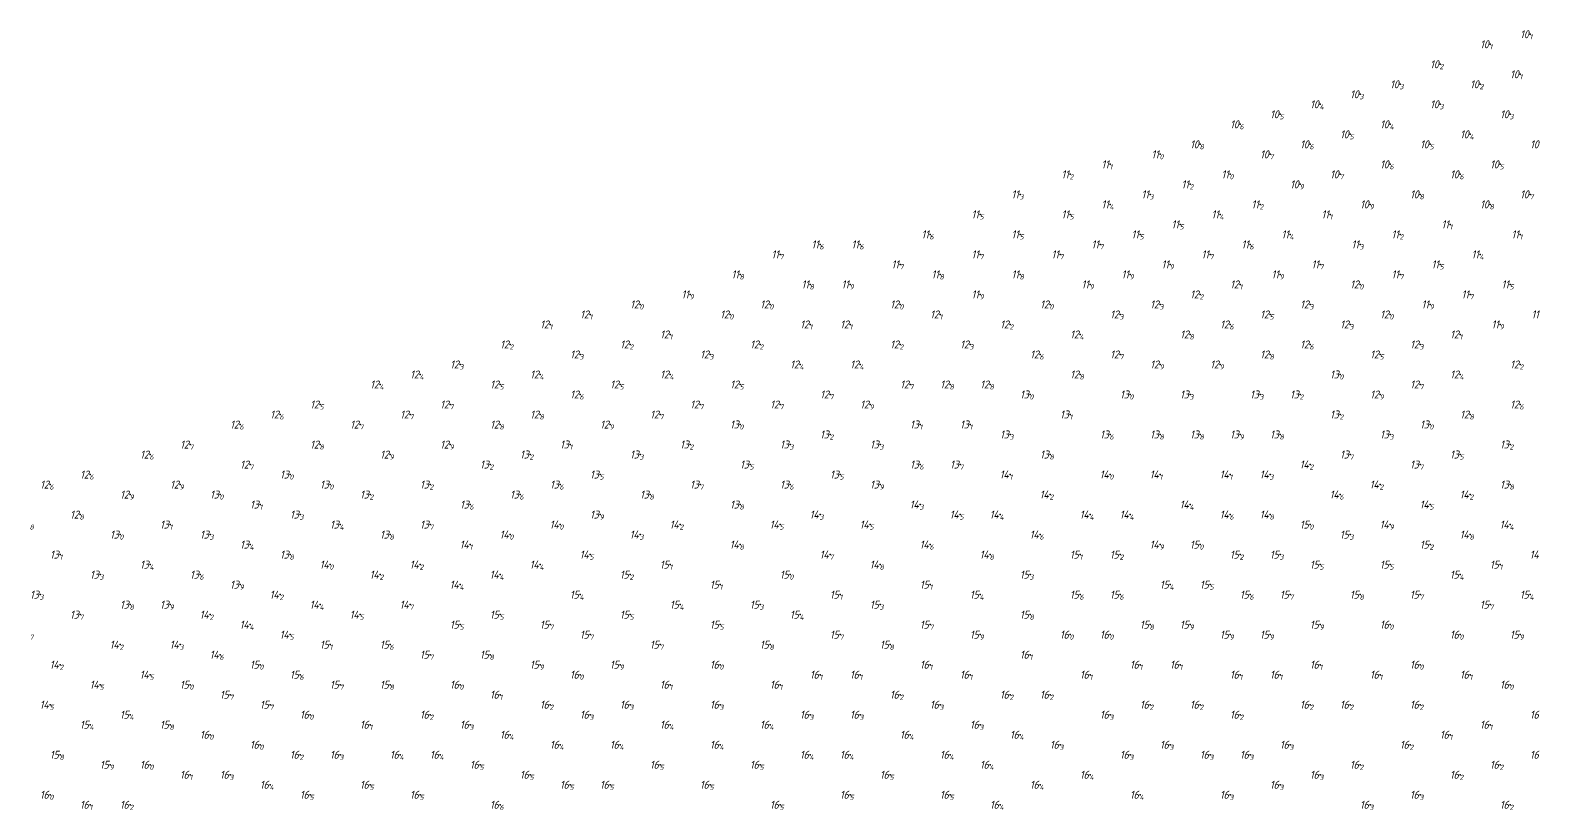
# Model space of a CAD drawing. Header units: metres. Extents: x 555406 to 556003, y 5031197 to 5031451.
# Drawn here: x 555555 to 555706, y 5031308.5 to 5031386.4 of the extents above; entities that cross this region are included whole.
import ezdxf
from ezdxf.enums import TextEntityAlignment as Align

# ---------------------------------------------------------------- set-up
doc = ezdxf.new("R2010")
doc.units = ezdxf.units.M
doc.layers.add('DEPTHS_TEXT', color=7, linetype='Continuous')
doc.layers.add('POINTS', color=8, linetype='Continuous')
doc.styles.add('ISO', font='iso')

msp = doc.modelspace()

# ---------------------------------------------------------------- linework, layer by layer
at = {"layer": 'POINTS', "linetype": 'Continuous'}
for p in [(555705, 5031386, 10.1), (555701, 5031385, 10.1), (555696, 5031383, 10.2), (555692, 5031381, 10.3), (555700, 5031381, 10.2), (555704, 5031382, 10.1), (555688, 5031380, 10.3), (555680, 5031378, 10.5), (555684, 5031379, 10.4), (555696, 5031379, 10.3), (555703, 5031378, 10.3), (555676, 5031377, 10.6), (555691, 5031377, 10.4), (555672, 5031375, 10.8), (555683, 5031375, 10.6), (555687, 5031376, 10.5), (555695, 5031375, 10.5), (555699, 5031376, 10.4), (555668, 5031374, 11), (555679, 5031374, 10.7), (555659, 5031372, 11.2), (555663, 5031373, 11.1), (555675, 5031372, 11), (555686, 5031372, 10.7), (555691, 5031373, 10.6), (555698, 5031372, 10.6), (555702, 5031373, 10.5), (555671, 5031371, 11.2), (555682, 5031371, 10.9), (555654, 5031370, 11.3), (555663, 5031369, 11.4), (555667, 5031370, 11.3), (555678, 5031369, 11.2), (555689, 5031369, 10.9), (555694, 5031370, 10.8), (555701, 5031369, 10.8), (555705, 5031370, 10.7), (555650, 5031368, 11.5), (555659, 5031368, 11.5), (555674, 5031368, 11.4), (555685, 5031368, 11.1), (555645, 5031366, 11.6), (555654, 5031366, 11.5), (555666, 5031366, 11.5), (555670, 5031367, 11.5), (555681, 5031366, 11.4), (555692, 5031366, 11.2), (555697, 5031367, 11.1), (555704, 5031366, 11.1), (555634, 5031365, 11.6), (555638, 5031365, 11.6), (555662, 5031365, 11.7), (555677, 5031365, 11.6), (555688, 5031365, 11.3), (555630, 5031364, 11.7), (555642, 5031363, 11.7), (555650, 5031364, 11.7), (555658, 5031364, 11.7), (555669, 5031363, 11.9), (555673, 5031364, 11.7), (555684, 5031363, 11.7), (555696, 5031363, 11.5), (555700, 5031364, 11.4), (555626, 5031362, 11.8), (555646, 5031362, 11.8), (555654, 5031362, 11.8), (555665, 5031362, 11.9), (555680, 5031362, 11.9), (555692, 5031362, 11.7), (555621, 5031360, 11.9), (555633, 5031361, 11.8), (555637, 5031361, 11.9), (555650, 5031360, 11.9), (555661, 5031361, 11.9), (555672, 5031360, 12.2), (555676, 5031361, 12.1), (555688, 5031361, 12), (555699, 5031360, 11.7), (555703, 5031361, 11.5), (555616, 5031359, 12), (555629, 5031359, 12), (555642, 5031359, 12), (555657, 5031359, 12), (555668, 5031359, 12.3), (555683, 5031359, 12.3), (555695, 5031359, 11.9), (555607, 5031357, 12.1), (555611, 5031358, 12.1), (555625, 5031358, 12), (555633, 5031357, 12.1), (555637, 5031357, 12.1), (555646, 5031358, 12.1), (555653, 5031357, 12.2), (555664, 5031358, 12.3), (555675, 5031357, 12.6), (555679, 5031358, 12.5), (555687, 5031357, 12.3), (555691, 5031358, 12), (555702, 5031357, 11.9), (555619, 5031356, 12.1), (555660, 5031356, 12.4), (555671, 5031356, 12.8), (555698, 5031356, 12.1), (555603, 5031355, 12.2), (555610, 5031354, 12.3), (555615, 5031355, 12.2), (555623, 5031354, 12.3), (555628, 5031355, 12.2), (555642, 5031355, 12.2), (555649, 5031355, 12.3), (555656, 5031354, 12.6), (555664, 5031354, 12.7), (555679, 5031354, 12.8), (555683, 5031355, 12.6), (555690, 5031354, 12.5), (555694, 5031355, 12.3), (555598, 5031353, 12.3), (555632, 5031353, 12.4), (555638, 5031353, 12.4), (555668, 5031353, 12.9), (555674, 5031353, 12.9), (555704, 5031353, 12.2), (555590, 5031351, 12.4), (555594, 5031352, 12.4), (555602, 5031351, 12.5), (555606, 5031352, 12.4), (555614, 5031351, 12.5), (555619, 5031352, 12.4), (555626, 5031351, 12.5), (555643, 5031351, 12.7), (555647, 5031351, 12.8), (555651, 5031351, 12.8), (555660, 5031352, 12.8), (555686, 5031352, 13), (555694, 5031351, 12.7), (555698, 5031352, 12.4), (555610, 5031350, 12.6), (555635, 5031350, 12.7), (555655, 5031350, 13), (555665, 5031350, 13), (555671, 5031350, 13.3), (555678, 5031350, 13.3), (555682, 5031350, 13.2), (555690, 5031350, 12.9), (555580, 5031348, 12.6), (555584, 5031349, 12.5), (555593, 5031348, 12.7), (555597, 5031349, 12.7), (555606, 5031348, 12.8), (555618, 5031348, 12.7), (555622, 5031349, 12.7), (555630, 5031349, 12.7), (555639, 5031349, 12.9), (555659, 5031348, 13.1), (555686, 5031348, 13.2), (555699, 5031348, 12.8), (555704, 5031349, 12.6), (555576, 5031347, 12.6), (555588, 5031347, 12.7), (555602, 5031347, 12.8), (555613, 5031347, 12.9), (555626, 5031347, 13), (555644, 5031347, 13.1), (555649, 5031347, 13.1), (555695, 5031347, 13), (555571, 5031345, 12.7), (555584, 5031345, 12.8), (555597, 5031345, 12.9), (555609, 5031345, 13.1), (555621, 5031345, 13.2), (555631, 5031345, 13.3), (555635, 5031346, 13.2), (555640, 5031345, 13.3), (555653, 5031346, 13.3), (555663, 5031346, 13.6), (555668, 5031346, 13.8), (555672, 5031346, 13.8), (555676, 5031346, 13.9), (555680, 5031346, 13.8), (555691, 5031346, 13.3), (555703, 5031345, 13.2), (555567, 5031344, 12.6), (555591, 5031344, 12.9), (555605, 5031344, 13.2), (555616, 5031344, 13.3), (555657, 5031344, 13.8), (555687, 5031344, 13.7), (555698, 5031344, 13.5), (555561, 5031342, 12.6), (555577, 5031343, 12.7), (555581, 5031342, 13), (555601, 5031343, 13.2), (555612, 5031342, 13.5), (555627, 5031343, 13.5), (555636, 5031342, 13.5), (555644, 5031343, 13.6), (555648, 5031343, 13.7), (555653, 5031342, 14.1), (555663, 5031342, 14), (555668, 5031342, 14.1), (555675, 5031342, 14.1), (555679, 5031342, 14.3), (555683, 5031343, 14.2), (555694, 5031343, 13.7), (555557, 5031341, 12.6), (555570, 5031341, 12.9), (555585, 5031341, 13), (555595, 5031341, 13.2), (555608, 5031341, 13.6), (555622, 5031341, 13.7), (555631, 5031341, 13.6), (555640, 5031341, 13.9), (555690, 5031341, 14.2), (555703, 5031341, 13.8), (555565, 5031340, 12.9), (555574, 5031340, 13), (555578, 5031339, 13.1), (555589, 5031340, 13.2), (555599, 5031339, 13.6), (555604, 5031340, 13.6), (555617, 5031340, 13.8), (555626, 5031339, 13.8), (555644, 5031339, 14.3), (555657, 5031340, 14.2), (555671, 5031339, 14.4), (555686, 5031340, 14.6), (555695, 5031339, 14.5), (555699, 5031340, 14.2), (555560, 5031338, 12.8), (555582, 5031338, 13.3), (555612, 5031338, 13.9), (555634, 5031338, 14.3), (555648, 5031338, 14.5), (555652, 5031338, 14.4), (555661, 5031338, 14.4), (555665, 5031338, 14.4), (555675, 5031338, 14.6), (555679, 5031338, 14.8), (555564, 5031336, 13), (555569, 5031337, 13.1), (555573, 5031336, 13.3), (555586, 5031337, 13.4), (555591, 5031336, 13.8), (555595, 5031337, 13.7), (555603, 5031336, 14), (555608, 5031337, 14), (555616, 5031336, 14.3), (555620, 5031337, 14.2), (555630, 5031337, 14.5), (555639, 5031337, 14.5), (555656, 5031336, 14.6), (555683, 5031337, 15), (555687, 5031336, 15.3), (555691, 5031337, 14.9), (555699, 5031336, 14.8), (555703, 5031337, 14.4), (555577, 5031335, 13.4), (555599, 5031335, 14.1), (555626, 5031335, 14.8), (555645, 5031335, 14.6), (555668, 5031335, 14.9), (555672, 5031335, 15), (555695, 5031335, 15.2), (555558, 5031334, 13.1), (555567, 5031333, 13.4), (555581, 5031334, 13.8), (555585, 5031333, 14), (555594, 5031333, 14.2), (555606, 5031333, 14.4), (555611, 5031334, 14.5), (555619, 5031333, 15.1), (555635, 5031334, 14.7), (555640, 5031333, 14.8), (555651, 5031334, 14.8), (555660, 5031334, 15.1), (555664, 5031334, 15.2), (555676, 5031334, 15.2), (555680, 5031334, 15.3), (555684, 5031333, 15.5), (555691, 5031333, 15.5), (555702, 5031333, 15.1), (555562, 5031332, 13.3), (555572, 5031332, 13.6), (555590, 5031332, 14.2), (555602, 5031332, 14.4), (555615, 5031332, 15.2), (555631, 5031332, 15), (555655, 5031332, 15.3), (555698, 5031332, 15.4), (555556, 5031330, 13.3), (555576, 5031331, 13.9), (555580, 5031330, 14.2), (555598, 5031331, 14.4), (555610, 5031330, 15.4), (555624, 5031331, 15.1), (555636, 5031330, 15.1), (555645, 5031331, 15.1), (555650, 5031330, 15.4), (555660, 5031330, 15.6), (555664, 5031330, 15.6), (555669, 5031331, 15.4), (555673, 5031331, 15.5), (555677, 5031330, 15.6), (555681, 5031330, 15.7), (555688, 5031330, 15.8), (555694, 5031330, 15.7), (555705, 5031330, 15.4), (555565, 5031329, 13.8), (555569, 5031329, 13.9), (555584, 5031329, 14.4), (555593, 5031329, 14.7), (555620, 5031329, 15.4), (555628, 5031329, 15.3), (555640, 5031329, 15.3), (555701, 5031329, 15.7), (555560, 5031328, 13.7), (555573, 5031328, 14.2), (555577, 5031327, 14.4), (555588, 5031328, 14.5), (555598, 5031327, 15.5), (555602, 5031328, 15.5), (555607, 5031327, 15.7), (555615, 5031328, 15.5), (555624, 5031327, 15.5), (555632, 5031328, 15.4), (555645, 5031327, 15.7), (555655, 5031328, 15.8), (555667, 5031327, 15.8), (555671, 5031327, 15.9), (555684, 5031327, 15.9), (555691, 5031327, 16), (555581, 5031326, 14.5), (555611, 5031326, 15.7), (555636, 5031326, 15.7), (555650, 5031326, 15.9), (555659, 5031326, 16), (555663, 5031326, 16), (555675, 5031326, 15.9), (555679, 5031326, 15.9), (555698, 5031326, 16), (555704, 5031326, 15.9), (555564, 5031325, 14.2), (555570, 5031325, 14.3), (555574, 5031324, 14.6), (555585, 5031325, 15.1), (555591, 5031325, 15.6), (555595, 5031324, 15.7), (555601, 5031324, 15.8), (555618, 5031325, 15.7), (555629, 5031325, 15.8), (555641, 5031325, 15.8), (555655, 5031324, 16.1), (555558, 5031323, 14.2), (555578, 5031323, 15), (555606, 5031323, 15.9), (555614, 5031323, 15.9), (555624, 5031323, 16), (555645, 5031323, 16.1), (555666, 5031323, 16.1), (555670, 5031323, 16.1), (555684, 5031323, 16.1), (555694, 5031323, 16), (555562, 5031321, 14.5), (555567, 5031322, 14.5), (555571, 5031321, 15), (555582, 5031322, 15.6), (555586, 5031321, 15.7), (555591, 5031321, 15.8), (555598, 5031321, 16), (555610, 5031322, 16), (555619, 5031321, 16.1), (555630, 5031321, 16.1), (555634, 5031322, 16.1), (555638, 5031322, 16.1), (555649, 5031322, 16.1), (555661, 5031322, 16.1), (555676, 5031322, 16.1), (555680, 5031322, 16.1), (555690, 5031322, 16.1), (555699, 5031322, 16.1), (555703, 5031321, 16), (555575, 5031320, 15.7), (555602, 5031320, 16.1), (555642, 5031320, 16.2), (555653, 5031320, 16.2), (555657, 5031320, 16.2), (555557, 5031319, 14.5), (555565, 5031318, 15.4), (555579, 5031319, 15.7), (555583, 5031318, 16), (555595, 5031318, 16.2), (555607, 5031319, 16.2), (555611, 5031318, 16.3), (555615, 5031319, 16.3), (555624, 5031319, 16.3), (555633, 5031318, 16.3), (555638, 5031318, 16.3), (555646, 5031319, 16.3), (555663, 5031318, 16.3), (555667, 5031319, 16.2), (555672, 5031319, 16.2), (555676, 5031318, 16.2), (555683, 5031319, 16.2), (555687, 5031319, 16.2), (555694, 5031319, 16.2), (555561, 5031317, 15.4), (555569, 5031317, 15.8), (555589, 5031317, 16.1), (555599, 5031317, 16.3), (555619, 5031317, 16.4), (555629, 5031317, 16.4), (555650, 5031317, 16.3), (555701, 5031317, 16.1), (555573, 5031316, 16), (555578, 5031315, 16), (555603, 5031316, 16.4), (555608, 5031315, 16.4), (555614, 5031315, 16.4), (555624, 5031315, 16.4), (555643, 5031316, 16.4), (555654, 5031316, 16.4), (555658, 5031315, 16.3), (555669, 5031315, 16.3), (555681, 5031315, 16.3), (555693, 5031315, 16.2), (555697, 5031316, 16.1), (555558, 5031314, 15.8), (555582, 5031314, 16.2), (555586, 5031314, 16.3), (555592, 5031314, 16.4), (555596, 5031314, 16.4), (555633, 5031314, 16.4), (555637, 5031314, 16.4), (555647, 5031314, 16.4), (555665, 5031314, 16.3), (555673, 5031314, 16.3), (555677, 5031314, 16.3), (555563, 5031313, 15.9), (555567, 5031313, 16), (555571, 5031312, 16.1), (555575, 5031312, 16.3), (555600, 5031313, 16.5), (555605, 5031312, 16.5), (555618, 5031313, 16.5), (555628, 5031313, 16.5), (555641, 5031312, 16.5), (555651, 5031313, 16.4), (555661, 5031312, 16.4), (555684, 5031312, 16.3), (555688, 5031313, 16.2), (555698, 5031312, 16.2), (555702, 5031313, 16.2), (555557, 5031310, 16), (555579, 5031311, 16.4), (555583, 5031310, 16.5), (555589, 5031311, 16.5), (555594, 5031310, 16.5), (555609, 5031311, 16.5), (555613, 5031311, 16.5), (555623, 5031311, 16.5), (555637, 5031310, 16.5), (555647, 5031310, 16.5), (555656, 5031311, 16.4), (555666, 5031310, 16.4), (555675, 5031310, 16.3), (555680, 5031311, 16.3), (555694, 5031310, 16.3), (555561, 5031309, 16.1), (555565, 5031309, 16.2), (555602, 5031309, 16.6), (555630, 5031309, 16.5), (555652, 5031309, 16.4), (555689, 5031309, 16.3), (555703, 5031309, 16.2)]:
    msp.add_point(p, dxfattribs=at)

# ---------------------------------------------------------------- texts
at = {"layer": 'DEPTHS_TEXT', "linetype": 'Continuous', "style": 'ISO', "oblique": 15}
for s, p in [('10', (555704.87, 5031386)), ('10', (555700.87, 5031385)), ('10', (555695.87, 5031383)), ('10', (555691.87, 5031381)), ('10', (555699.87, 5031381)), ('10', (555703.87, 5031382)), ('10', (555687.87, 5031380)), ('10', (555679.87, 5031378)), ('10', (555683.87, 5031379)), ('10', (555695.87, 5031379)), ('10', (555702.87, 5031378)), ('10', (555675.87, 5031377)), ('10', (555690.87, 5031377)), ('10', (555671.87, 5031375)), ('10', (555682.87, 5031375)), ('10', (555686.87, 5031376)), ('10', (555694.87, 5031375)), ('10', (555698.87, 5031376)), ('10', (555705.87, 5031375)), ('11', (555662.87, 5031373)), ('11', (555667.87, 5031374)), ('10', (555678.87, 5031374)), ('10', (555690.87, 5031373)), ('10', (555701.87, 5031373)), ('11', (555658.87, 5031372)), ('11', (555674.87, 5031372)), ('10', (555685.87, 5031372)), ('10', (555697.87, 5031372)), ('11', (555653.87, 5031370)), ('11', (555666.87, 5031370)), ('11', (555670.87, 5031371)), ('10', (555681.87, 5031371)), ('10', (555693.87, 5031370)), ('10', (555704.87, 5031370)), ('11', (555662.87, 5031369)), ('11', (555677.87, 5031369)), ('10', (555688.87, 5031369)), ('10', (555700.87, 5031369)), ('11', (555649.87, 5031368)), ('11', (555658.87, 5031368)), ('11', (555669.87, 5031367)), ('11', (555673.87, 5031368)), ('11', (555684.87, 5031368)), ('11', (555696.87, 5031367)), ('11', (555644.87, 5031366)), ('11', (555653.87, 5031366)), ('11', (555665.87, 5031366)), ('11', (555680.87, 5031366)), ('11', (555691.87, 5031366)), ('11', (555703.87, 5031366)), ('11', (555629.87, 5031364)), ('11', (555633.87, 5031365)), ('11', (555637.87, 5031365)), ('11', (555649.87, 5031364)), ('11', (555657.87, 5031364)), ('11', (555661.87, 5031365)), ('11', (555672.87, 5031364)), ('11', (555676.87, 5031365)), ('11', (555687.87, 5031365)), ('11', (555699.87, 5031364)), ('11', (555641.87, 5031363)), ('11', (555668.87, 5031363)), ('11', (555683.87, 5031363)), ('11', (555695.87, 5031363)), ('11', (555625.87, 5031362)), ('11', (555632.87, 5031361)), ('11', (555636.87, 5031361)), ('11', (555645.87, 5031362)), ('11', (555653.87, 5031362)), ('11', (555660.87, 5031361)), ('11', (555664.87, 5031362)), ('12', (555675.87, 5031361)), ('11', (555679.87, 5031362)), ('12', (555687.87, 5031361)), ('11', (555691.87, 5031362)), ('11', (555702.87, 5031361)), ('11', (555620.87, 5031360)), ('11', (555649.87, 5031360)), ('12', (555671.87, 5031360)), ('11', (555698.87, 5031360)), ('12', (555610.87, 5031358)), ('12', (555615.87, 5031359)), ('12', (555624.87, 5031358)), ('12', (555628.87, 5031359)), ('12', (555641.87, 5031359)), ('12', (555645.87, 5031358)), ('12', (555656.87, 5031359)), ('12', (555663.87, 5031358)), ('12', (555667.87, 5031359)), ('12', (555678.87, 5031358)), ('12', (555682.87, 5031359)), ('12', (555690.87, 5031358)), ('11', (555694.87, 5031359)), ('11', (555705.87, 5031358)), ('12', (555606.87, 5031357)), ('12', (555632.87, 5031357)), ('12', (555636.87, 5031357)), ('12', (555652.87, 5031357)), ('12', (555674.87, 5031357)), ('12', (555686.87, 5031357)), ('11', (555701.87, 5031357)), ('12', (555602.87, 5031355)), ('12', (555614.87, 5031355)), ('12', (555618.87, 5031356)), ('12', (555627.87, 5031355)), ('12', (555641.87, 5031355)), ('12', (555648.87, 5031355)), ('12', (555659.87, 5031356)), ('12', (555670.87, 5031356)), ('12', (555682.87, 5031355)), ('12', (555693.87, 5031355)), ('12', (555697.87, 5031356)), ('12', (555609.87, 5031354)), ('12', (555622.87, 5031354)), ('12', (555655.87, 5031354)), ('12', (555663.87, 5031354)), ('12', (555678.87, 5031354)), ('12', (555689.87, 5031354)), ('12', (555593.87, 5031352)), ('12', (555597.87, 5031353)), ('12', (555605.87, 5031352)), ('12', (555618.87, 5031352)), ('12', (555631.87, 5031353)), ('12', (555637.87, 5031353)), ('12', (555659.87, 5031352)), ('12', (555667.87, 5031353)), ('12', (555673.87, 5031353)), ('13', (555685.87, 5031352)), ('12', (555697.87, 5031352)), ('12', (555703.87, 5031353)), ('12', (555589.87, 5031351)), ('12', (555601.87, 5031351)), ('12', (555613.87, 5031351)), ('12', (555625.87, 5031351)), ('12', (555642.87, 5031351)), ('12', (555646.87, 5031351)), ('12', (555650.87, 5031351)), ('12', (555693.87, 5031351)), ('12', (555583.87, 5031349)), ('12', (555596.87, 5031349)), ('12', (555609.87, 5031350)), ('12', (555621.87, 5031349)), ('12', (555629.87, 5031349)), ('12', (555634.87, 5031350)), ('12', (555638.87, 5031349)), ('13', (555654.87, 5031350)), ('13', (555664.87, 5031350)), ('13', (555670.87, 5031350)), ('13', (555677.87, 5031350)), ('13', (555681.87, 5031350)), ('12', (555689.87, 5031350)), ('12', (555703.87, 5031349)), ('12', (555579.87, 5031348)), ('12', (555592.87, 5031348)), ('12', (555605.87, 5031348)), ('12', (555617.87, 5031348)), ('13', (555658.87, 5031348)), ('13', (555685.87, 5031348)), ('12', (555698.87, 5031348)), ('12', (555575.87, 5031347)), ('12', (555587.87, 5031347)), ('12', (555601.87, 5031347)), ('12', (555612.87, 5031347)), ('13', (555625.87, 5031347)), ('13', (555634.87, 5031346)), ('13', (555643.87, 5031347)), ('13', (555648.87, 5031347)), ('13', (555652.87, 5031346)), ('13', (555662.87, 5031346)), ('13', (555667.87, 5031346)), ('13', (555671.87, 5031346)), ('13', (555675.87, 5031346)), ('13', (555679.87, 5031346)), ('13', (555690.87, 5031346)), ('13', (555694.87, 5031347)), ('12', (555570.87, 5031345)), ('12', (555583.87, 5031345)), ('12', (555596.87, 5031345)), ('13', (555608.87, 5031345)), ('13', (555620.87, 5031345)), ('13', (555630.87, 5031345)), ('13', (555639.87, 5031345)), ('13', (555702.87, 5031345)), ('12', (555566.87, 5031344)), ('12', (555576.87, 5031343)), ('12', (555590.87, 5031344)), ('13', (555600.87, 5031343)), ('13', (555604.87, 5031344)), ('13', (555615.87, 5031344)), ('13', (555626.87, 5031343)), ('13', (555643.87, 5031343)), ('13', (555647.87, 5031343)), ('13', (555656.87, 5031344)), ('14', (555682.87, 5031343)), ('13', (555686.87, 5031344)), ('13', (555693.87, 5031343)), ('13', (555697.87, 5031344)), ('12', (555560.87, 5031342)), ('13', (555580.87, 5031342)), ('13', (555611.87, 5031342)), ('13', (555635.87, 5031342)), ('14', (555652.87, 5031342)), ('14', (555662.87, 5031342)), ('14', (555667.87, 5031342)), ('14', (555674.87, 5031342)), ('14', (555678.87, 5031342)), ('12', (555556.87, 5031341)), ('12', (555564.87, 5031340)), ('12', (555569.87, 5031341)), ('13', (555573.87, 5031340)), ('13', (555584.87, 5031341)), ('13', (555588.87, 5031340)), ('13', (555594.87, 5031341)), ('13', (555603.87, 5031340)), ('13', (555607.87, 5031341)), ('13', (555616.87, 5031340)), ('13', (555621.87, 5031341)), ('13', (555630.87, 5031341)), ('13', (555639.87, 5031341)), ('14', (555656.87, 5031340)), ('14', (555685.87, 5031340)), ('14', (555689.87, 5031341)), ('14', (555698.87, 5031340)), ('13', (555702.87, 5031341)), ('13', (555577.87, 5031339)), ('13', (555598.87, 5031339)), ('13', (555625.87, 5031339)), ('14', (555643.87, 5031339)), ('14', (555670.87, 5031339)), ('14', (555694.87, 5031339)), ('12', (555559.87, 5031338)), ('13', (555568.87, 5031337)), ('13', (555581.87, 5031338)), ('13', (555585.87, 5031337)), ('13', (555594.87, 5031337)), ('14', (555607.87, 5031337)), ('13', (555611.87, 5031338)), ('14', (555619.87, 5031337)), ('14', (555629.87, 5031337)), ('14', (555633.87, 5031338)), ('14', (555638.87, 5031337)), ('14', (555647.87, 5031338)), ('14', (555651.87, 5031338)), ('14', (555660.87, 5031338)), ('14', (555664.87, 5031338)), ('14', (555674.87, 5031338)), ('14', (555678.87, 5031338)), ('15', (555682.87, 5031337)), ('14', (555690.87, 5031337)), ('14', (555702.87, 5031337)), ('13', (555563.87, 5031336)), ('13', (555572.87, 5031336)), ('13', (555590.87, 5031336)), ('14', (555602.87, 5031336)), ('14', (555615.87, 5031336)), ('14', (555655.87, 5031336)), ('15', (555686.87, 5031336)), ('14', (555698.87, 5031336)), ('13', (555557.87, 5031334)), ('13', (555576.87, 5031335)), ('13', (555580.87, 5031334)), ('14', (555598.87, 5031335)), ('14', (555610.87, 5031334)), ('14', (555625.87, 5031335)), ('14', (555634.87, 5031334)), ('14', (555644.87, 5031335)), ('14', (555650.87, 5031334)), ('15', (555659.87, 5031334)), ('15', (555663.87, 5031334)), ('14', (555667.87, 5031335)), ('15', (555671.87, 5031335)), ('15', (555675.87, 5031334)), ('15', (555679.87, 5031334)), ('15', (555694.87, 5031335)), ('14', (555705.87, 5031334)), ('13', (555566.87, 5031333)), ('14', (555584.87, 5031333)), ('14', (555593.87, 5031333)), ('14', (555605.87, 5031333)), ('15', (555618.87, 5031333)), ('14', (555639.87, 5031333)), ('15', (555683.87, 5031333)), ('15', (555690.87, 5031333)), ('15', (555701.87, 5031333)), ('13', (555561.87, 5031332)), ('13', (555571.87, 5031332)), ('13', (555575.87, 5031331)), ('14', (555589.87, 5031332)), ('14', (555597.87, 5031331)), ('14', (555601.87, 5031332)), ('15', (555614.87, 5031332)), ('15', (555623.87, 5031331)), ('15', (555630.87, 5031332)), ('15', (555644.87, 5031331)), ('15', (555654.87, 5031332)), ('15', (555668.87, 5031331)), ('15', (555672.87, 5031331)), ('15', (555697.87, 5031332)), ('13', (555555.87, 5031330)), ('14', (555579.87, 5031330)), ('15', (555609.87, 5031330)), ('15', (555635.87, 5031330)), ('15', (555649.87, 5031330)), ('15', (555659.87, 5031330)), ('15', (555663.87, 5031330)), ('15', (555676.87, 5031330)), ('15', (555680.87, 5031330)), ('15', (555687.87, 5031330)), ('15', (555693.87, 5031330)), ('15', (555704.87, 5031330)), ('13', (555559.87, 5031328)), ('13', (555564.87, 5031329)), ('13', (555568.87, 5031329)), ('14', (555572.87, 5031328)), ('14', (555583.87, 5031329)), ('14', (555587.87, 5031328)), ('14', (555592.87, 5031329)), ('15', (555601.87, 5031328)), ('15', (555614.87, 5031328)), ('15', (555619.87, 5031329)), ('15', (555627.87, 5031329)), ('15', (555631.87, 5031328)), ('15', (555639.87, 5031329)), ('15', (555654.87, 5031328)), ('15', (555700.87, 5031329)), ('14', (555576.87, 5031327)), ('15', (555597.87, 5031327)), ('15', (555606.87, 5031327)), ('15', (555623.87, 5031327)), ('15', (555644.87, 5031327)), ('15', (555666.87, 5031327)), ('15', (555670.87, 5031327)), ('15', (555683.87, 5031327)), ('16', (555690.87, 5031327)), ('14', (555563.87, 5031325)), ('14', (555569.87, 5031325)), ('14', (555580.87, 5031326)), ('15', (555584.87, 5031325)), ('15', (555590.87, 5031325)), ('15', (555610.87, 5031326)), ('15', (555617.87, 5031325)), ('15', (555628.87, 5031325)), ('15', (555635.87, 5031326)), ('15', (555640.87, 5031325)), ('15', (555649.87, 5031326)), ('16', (555658.87, 5031326)), ('16', (555662.87, 5031326)), ('15', (555674.87, 5031326)), ('15', (555678.87, 5031326)), ('16', (555697.87, 5031326)), ('15', (555703.87, 5031326)), ('14', (555573.87, 5031324)), ('15', (555594.87, 5031324)), ('15', (555600.87, 5031324)), ('16', (555654.87, 5031324)), ('14', (555557.87, 5031323)), ('14', (555566.87, 5031322)), ('15', (555577.87, 5031323)), ('15', (555581.87, 5031322)), ('15', (555605.87, 5031323)), ('16', (555609.87, 5031322)), ('15', (555613.87, 5031323)), ('16', (555623.87, 5031323)), ('16', (555633.87, 5031322)), ('16', (555637.87, 5031322)), ('16', (555644.87, 5031323)), ('16', (555648.87, 5031322)), ('16', (555660.87, 5031322)), ('16', (555665.87, 5031323)), ('16', (555669.87, 5031323)), ('16', (555675.87, 5031322)), ('16', (555679.87, 5031322)), ('16', (555683.87, 5031323)), ('16', (555689.87, 5031322)), ('16', (555693.87, 5031323)), ('16', (555698.87, 5031322)), ('14', (555561.87, 5031321)), ('15', (555570.87, 5031321)), ('15', (555585.87, 5031321)), ('15', (555590.87, 5031321)), ('16', (555597.87, 5031321)), ('16', (555618.87, 5031321)), ('16', (555629.87, 5031321)), ('16', (555702.87, 5031321)), ('14', (555556.87, 5031319)), ('15', (555574.87, 5031320)), ('15', (555578.87, 5031319)), ('16', (555601.87, 5031320)), ('16', (555606.87, 5031319)), ('16', (555614.87, 5031319)), ('16', (555623.87, 5031319)), ('16', (555641.87, 5031320)), ('16', (555645.87, 5031319)), ('16', (555652.87, 5031320)), ('16', (555656.87, 5031320)), ('16', (555666.87, 5031319)), ('16', (555671.87, 5031319)), ('16', (555682.87, 5031319)), ('16', (555686.87, 5031319)), ('16', (555693.87, 5031319)), ('15', (555564.87, 5031318)), ('16', (555582.87, 5031318)), ('16', (555594.87, 5031318)), ('16', (555610.87, 5031318)), ('16', (555632.87, 5031318)), ('16', (555637.87, 5031318)), ('16', (555662.87, 5031318)), ('16', (555675.87, 5031318)), ('16', (555705.87, 5031318)), ('15', (555560.87, 5031317)), ('15', (555568.87, 5031317)), ('16', (555572.87, 5031316)), ('16', (555588.87, 5031317)), ('16', (555598.87, 5031317)), ('16', (555602.87, 5031316)), ('16', (555618.87, 5031317)), ('16', (555628.87, 5031317)), ('16', (555642.87, 5031316)), ('16', (555649.87, 5031317)), ('16', (555653.87, 5031316)), ('16', (555696.87, 5031316)), ('16', (555700.87, 5031317)), ('16', (555577.87, 5031315)), ('16', (555607.87, 5031315)), ('16', (555613.87, 5031315)), ('16', (555623.87, 5031315)), ('16', (555657.87, 5031315)), ('16', (555668.87, 5031315)), ('16', (555680.87, 5031315)), ('16', (555692.87, 5031315)), ('15', (555557.87, 5031314)), ('15', (555562.87, 5031313)), ('16', (555566.87, 5031313)), ('16', (555581.87, 5031314)), ('16', (555585.87, 5031314)), ('16', (555591.87, 5031314)), ('16', (555595.87, 5031314)), ('16', (555599.87, 5031313)), ('16', (555617.87, 5031313)), ('16', (555627.87, 5031313)), ('16', (555632.87, 5031314)), ('16', (555636.87, 5031314)), ('16', (555646.87, 5031314)), ('16', (555650.87, 5031313)), ('16', (555664.87, 5031314)), ('16', (555672.87, 5031314)), ('16', (555676.87, 5031314)), ('16', (555687.87, 5031313)), ('16', (555701.87, 5031313)), ('16', (555705.87, 5031314)), ('16', (555570.87, 5031312)), ('16', (555574.87, 5031312)), ('16', (555604.87, 5031312)), ('16', (555640.87, 5031312)), ('16', (555660.87, 5031312)), ('16', (555683.87, 5031312)), ('16', (555697.87, 5031312)), ('16', (555556.87, 5031310)), ('16', (555578.87, 5031311)), ('16', (555582.87, 5031310)), ('16', (555588.87, 5031311)), ('16', (555593.87, 5031310)), ('16', (555608.87, 5031311)), ('16', (555612.87, 5031311)), ('16', (555622.87, 5031311)), ('16', (555636.87, 5031310)), ('16', (555646.87, 5031310)), ('16', (555655.87, 5031311)), ('16', (555665.87, 5031310)), ('16', (555674.87, 5031310)), ('16', (555679.87, 5031311)), ('16', (555693.87, 5031310)), ('16', (555560.87, 5031309)), ('16', (555564.87, 5031309)), ('16', (555601.87, 5031309)), ('16', (555629.87, 5031309)), ('16', (555651.87, 5031309)), ('16', (555688.87, 5031309)), ('16', (555702.87, 5031309))]:
    msp.add_text(s, height=0.8, dxfattribs=at).set_placement(p, align=Align.MIDDLE_RIGHT)
for s, p in [('1', (555704.95, 5031386)), ('1', (555700.95, 5031385)), ('2', (555695.95, 5031383)), ('3', (555691.95, 5031381)), ('2', (555699.95, 5031381)), ('1', (555703.95, 5031382)), ('3', (555687.95, 5031380)), ('5', (555679.95, 5031378)), ('4', (555683.95, 5031379)), ('3', (555695.95, 5031379)), ('3', (555702.95, 5031378)), ('6', (555675.95, 5031377)), ('4', (555690.95, 5031377)), ('8', (555671.95, 5031375)), ('6', (555682.95, 5031375)), ('5', (555686.95, 5031376)), ('5', (555694.95, 5031375)), ('4', (555698.95, 5031376)), ('0', (555667.95, 5031374)), ('7', (555678.95, 5031374)), ('2', (555658.95, 5031372)), ('1', (555662.95, 5031373)), ('0', (555674.95, 5031372)), ('7', (555685.95, 5031372)), ('6', (555690.95, 5031373)), ('6', (555697.95, 5031372)), ('5', (555701.95, 5031373)), ('2', (555670.95, 5031371)), ('9', (555681.95, 5031371)), ('3', (555653.95, 5031370)), ('4', (555662.95, 5031369)), ('3', (555666.95, 5031370)), ('2', (555677.95, 5031369)), ('9', (555688.95, 5031369)), ('8', (555693.95, 5031370)), ('8', (555700.95, 5031369)), ('7', (555704.95, 5031370)), ('5', (555649.95, 5031368)), ('5', (555658.95, 5031368)), ('4', (555673.95, 5031368)), ('1', (555684.95, 5031368)), ('6', (555644.95, 5031366)), ('5', (555653.95, 5031366)), ('5', (555665.95, 5031366)), ('5', (555669.95, 5031367)), ('4', (555680.95, 5031366)), ('2', (555691.95, 5031366)), ('1', (555696.95, 5031367)), ('1', (555703.95, 5031366)), ('6', (555633.95, 5031365)), ('6', (555637.95, 5031365)), ('7', (555661.95, 5031365)), ('6', (555676.95, 5031365)), ('3', (555687.95, 5031365)), ('7', (555629.95, 5031364)), ('7', (555641.95, 5031363)), ('7', (555649.95, 5031364)), ('7', (555657.95, 5031364)), ('9', (555668.95, 5031363)), ('7', (555672.95, 5031364)), ('7', (555683.95, 5031363)), ('5', (555695.95, 5031363)), ('4', (555699.95, 5031364)), ('8', (555625.95, 5031362)), ('8', (555645.95, 5031362)), ('8', (555653.95, 5031362)), ('9', (555664.95, 5031362)), ('9', (555679.95, 5031362)), ('7', (555691.95, 5031362)), ('9', (555620.95, 5031360)), ('8', (555632.95, 5031361)), ('9', (555636.95, 5031361)), ('9', (555649.95, 5031360)), ('9', (555660.95, 5031361)), ('2', (555671.95, 5031360)), ('1', (555675.95, 5031361)), ('0', (555687.95, 5031361)), ('7', (555698.95, 5031360)), ('5', (555702.95, 5031361)), ('0', (555615.95, 5031359)), ('0', (555628.95, 5031359)), ('0', (555641.95, 5031359)), ('0', (555656.95, 5031359)), ('3', (555667.95, 5031359)), ('3', (555682.95, 5031359)), ('9', (555694.95, 5031359)), ('1', (555606.95, 5031357)), ('1', (555610.95, 5031358)), ('0', (555624.95, 5031358)), ('1', (555632.95, 5031357)), ('1', (555636.95, 5031357)), ('1', (555645.95, 5031358)), ('2', (555652.95, 5031357)), ('3', (555663.95, 5031358)), ('6', (555674.95, 5031357)), ('5', (555678.95, 5031358)), ('3', (555686.95, 5031357)), ('0', (555690.95, 5031358)), ('9', (555701.95, 5031357)), ('1', (555618.95, 5031356)), ('4', (555659.95, 5031356)), ('8', (555670.95, 5031356)), ('1', (555697.95, 5031356)), ('2', (555602.95, 5031355)), ('3', (555609.95, 5031354)), ('2', (555614.95, 5031355)), ('3', (555622.95, 5031354)), ('2', (555627.95, 5031355)), ('2', (555641.95, 5031355)), ('3', (555648.95, 5031355)), ('6', (555655.95, 5031354)), ('7', (555663.95, 5031354)), ('8', (555678.95, 5031354)), ('6', (555682.95, 5031355)), ('5', (555689.95, 5031354)), ('3', (555693.95, 5031355)), ('3', (555597.95, 5031353)), ('4', (555631.95, 5031353)), ('4', (555637.95, 5031353)), ('9', (555667.95, 5031353)), ('9', (555673.95, 5031353)), ('2', (555703.95, 5031353)), ('4', (555589.95, 5031351)), ('4', (555593.95, 5031352)), ('5', (555601.95, 5031351)), ('4', (555605.95, 5031352)), ('5', (555613.95, 5031351)), ('4', (555618.95, 5031352)), ('5', (555625.95, 5031351)), ('7', (555642.95, 5031351)), ('8', (555646.95, 5031351)), ('8', (555650.95, 5031351)), ('8', (555659.95, 5031352)), ('0', (555685.95, 5031352)), ('7', (555693.95, 5031351)), ('4', (555697.95, 5031352)), ('6', (555609.95, 5031350)), ('7', (555634.95, 5031350)), ('0', (555654.95, 5031350)), ('0', (555664.95, 5031350)), ('3', (555670.95, 5031350)), ('3', (555677.95, 5031350)), ('2', (555681.95, 5031350)), ('9', (555689.95, 5031350)), ('6', (555579.95, 5031348)), ('5', (555583.95, 5031349)), ('7', (555592.95, 5031348)), ('7', (555596.95, 5031349)), ('8', (555605.95, 5031348)), ('7', (555617.95, 5031348)), ('7', (555621.95, 5031349)), ('7', (555629.95, 5031349)), ('9', (555638.95, 5031349)), ('1', (555658.95, 5031348)), ('2', (555685.95, 5031348)), ('8', (555698.95, 5031348)), ('6', (555703.95, 5031349)), ('6', (555575.95, 5031347)), ('7', (555587.95, 5031347)), ('8', (555601.95, 5031347)), ('9', (555612.95, 5031347)), ('0', (555625.95, 5031347)), ('1', (555643.95, 5031347)), ('1', (555648.95, 5031347)), ('0', (555694.95, 5031347)), ('7', (555570.95, 5031345)), ('8', (555583.95, 5031345)), ('9', (555596.95, 5031345)), ('1', (555608.95, 5031345)), ('2', (555620.95, 5031345)), ('3', (555630.95, 5031345)), ('2', (555634.95, 5031346)), ('3', (555639.95, 5031345)), ('3', (555652.95, 5031346)), ('6', (555662.95, 5031346)), ('8', (555667.95, 5031346)), ('8', (555671.95, 5031346)), ('9', (555675.95, 5031346)), ('8', (555679.95, 5031346)), ('3', (555690.95, 5031346)), ('2', (555702.95, 5031345)), ('6', (555566.95, 5031344)), ('9', (555590.95, 5031344)), ('2', (555604.95, 5031344)), ('3', (555615.95, 5031344)), ('8', (555656.95, 5031344)), ('7', (555686.95, 5031344)), ('5', (555697.95, 5031344)), ('6', (555560.95, 5031342)), ('7', (555576.95, 5031343)), ('0', (555580.95, 5031342)), ('2', (555600.95, 5031343)), ('5', (555611.95, 5031342)), ('5', (555626.95, 5031343)), ('5', (555635.95, 5031342)), ('6', (555643.95, 5031343)), ('7', (555647.95, 5031343)), ('1', (555652.95, 5031342)), ('0', (555662.95, 5031342)), ('1', (555667.95, 5031342)), ('1', (555674.95, 5031342)), ('3', (555678.95, 5031342)), ('2', (555682.95, 5031343)), ('7', (555693.95, 5031343)), ('6', (555556.95, 5031341)), ('9', (555569.95, 5031341)), ('0', (555584.95, 5031341)), ('2', (555594.95, 5031341)), ('6', (555607.95, 5031341)), ('7', (555621.95, 5031341)), ('6', (555630.95, 5031341)), ('9', (555639.95, 5031341)), ('2', (555689.95, 5031341)), ('8', (555702.95, 5031341)), ('9', (555564.95, 5031340)), ('0', (555573.95, 5031340)), ('1', (555577.95, 5031339)), ('2', (555588.95, 5031340)), ('6', (555598.95, 5031339)), ('6', (555603.95, 5031340)), ('8', (555616.95, 5031340)), ('8', (555625.95, 5031339)), ('3', (555643.95, 5031339)), ('2', (555656.95, 5031340)), ('4', (555670.95, 5031339)), ('6', (555685.95, 5031340)), ('5', (555694.95, 5031339)), ('2', (555698.95, 5031340)), ('8', (555559.95, 5031338)), ('3', (555581.95, 5031338)), ('9', (555611.95, 5031338)), ('3', (555633.95, 5031338)), ('5', (555647.95, 5031338)), ('4', (555651.95, 5031338)), ('4', (555660.95, 5031338)), ('4', (555664.95, 5031338)), ('6', (555674.95, 5031338)), ('8', (555678.95, 5031338)), ('8', (555554.95, 5031337)), ('0', (555563.95, 5031336)), ('1', (555568.95, 5031337)), ('3', (555572.95, 5031336)), ('4', (555585.95, 5031337)), ('8', (555590.95, 5031336)), ('7', (555594.95, 5031337)), ('0', (555602.95, 5031336)), ('0', (555607.95, 5031337)), ('3', (555615.95, 5031336)), ('2', (555619.95, 5031337)), ('5', (555629.95, 5031337)), ('5', (555638.95, 5031337)), ('6', (555655.95, 5031336)), ('0', (555682.95, 5031337)), ('3', (555686.95, 5031336)), ('9', (555690.95, 5031337)), ('8', (555698.95, 5031336)), ('4', (555702.95, 5031337)), ('4', (555576.95, 5031335)), ('1', (555598.95, 5031335)), ('8', (555625.95, 5031335)), ('6', (555644.95, 5031335)), ('9', (555667.95, 5031335)), ('0', (555671.95, 5031335)), ('2', (555694.95, 5031335)), ('1', (555557.95, 5031334)), ('4', (555566.95, 5031333)), ('8', (555580.95, 5031334)), ('0', (555584.95, 5031333)), ('2', (555593.95, 5031333)), ('4', (555605.95, 5031333)), ('5', (555610.95, 5031334)), ('1', (555618.95, 5031333)), ('7', (555634.95, 5031334)), ('8', (555639.95, 5031333)), ('8', (555650.95, 5031334)), ('1', (555659.95, 5031334)), ('2', (555663.95, 5031334)), ('2', (555675.95, 5031334)), ('3', (555679.95, 5031334)), ('5', (555683.95, 5031333)), ('5', (555690.95, 5031333)), ('1', (555701.95, 5031333)), ('3', (555561.95, 5031332)), ('6', (555571.95, 5031332)), ('2', (555589.95, 5031332)), ('4', (555601.95, 5031332)), ('2', (555614.95, 5031332)), ('0', (555630.95, 5031332)), ('3', (555654.95, 5031332)), ('4', (555697.95, 5031332)), ('3', (555555.95, 5031330)), ('9', (555575.95, 5031331)), ('2', (555579.95, 5031330)), ('4', (555597.95, 5031331)), ('4', (555609.95, 5031330)), ('1', (555623.95, 5031331)), ('1', (555635.95, 5031330)), ('1', (555644.95, 5031331)), ('4', (555649.95, 5031330)), ('6', (555659.95, 5031330)), ('6', (555663.95, 5031330)), ('4', (555668.95, 5031331)), ('5', (555672.95, 5031331)), ('6', (555676.95, 5031330)), ('7', (555680.95, 5031330)), ('8', (555687.95, 5031330)), ('7', (555693.95, 5031330)), ('4', (555704.95, 5031330)), ('8', (555564.95, 5031329)), ('9', (555568.95, 5031329)), ('4', (555583.95, 5031329)), ('7', (555592.95, 5031329)), ('4', (555619.95, 5031329)), ('3', (555627.95, 5031329)), ('3', (555639.95, 5031329)), ('7', (555700.95, 5031329)), ('7', (555559.95, 5031328)), ('2', (555572.95, 5031328)), ('4', (555576.95, 5031327)), ('5', (555587.95, 5031328)), ('5', (555597.95, 5031327)), ('5', (555601.95, 5031328)), ('7', (555606.95, 5031327)), ('5', (555614.95, 5031328)), ('5', (555623.95, 5031327)), ('4', (555631.95, 5031328)), ('7', (555644.95, 5031327)), ('8', (555654.95, 5031328)), ('8', (555666.95, 5031327)), ('9', (555670.95, 5031327)), ('9', (555683.95, 5031327)), ('0', (555690.95, 5031327)), ('7', (555554.95, 5031326)), ('5', (555580.95, 5031326)), ('7', (555610.95, 5031326)), ('7', (555635.95, 5031326)), ('9', (555649.95, 5031326)), ('0', (555658.95, 5031326)), ('0', (555662.95, 5031326)), ('9', (555674.95, 5031326)), ('9', (555678.95, 5031326)), ('0', (555697.95, 5031326)), ('9', (555703.95, 5031326)), ('2', (555563.95, 5031325)), ('3', (555569.95, 5031325)), ('6', (555573.95, 5031324)), ('1', (555584.95, 5031325)), ('6', (555590.95, 5031325)), ('7', (555594.95, 5031324)), ('8', (555600.95, 5031324)), ('7', (555617.95, 5031325)), ('8', (555628.95, 5031325)), ('8', (555640.95, 5031325)), ('1', (555654.95, 5031324)), ('2', (555557.95, 5031323)), ('0', (555577.95, 5031323)), ('9', (555605.95, 5031323)), ('9', (555613.95, 5031323)), ('0', (555623.95, 5031323)), ('1', (555644.95, 5031323)), ('1', (555665.95, 5031323)), ('1', (555669.95, 5031323)), ('1', (555683.95, 5031323)), ('0', (555693.95, 5031323)), ('5', (555561.95, 5031321)), ('5', (555566.95, 5031322)), ('0', (555570.95, 5031321)), ('6', (555581.95, 5031322)), ('7', (555585.95, 5031321)), ('8', (555590.95, 5031321)), ('0', (555597.95, 5031321)), ('0', (555609.95, 5031322)), ('1', (555618.95, 5031321)), ('1', (555629.95, 5031321)), ('1', (555633.95, 5031322)), ('1', (555637.95, 5031322)), ('1', (555648.95, 5031322)), ('1', (555660.95, 5031322)), ('1', (555675.95, 5031322)), ('1', (555679.95, 5031322)), ('1', (555689.95, 5031322)), ('1', (555698.95, 5031322)), ('0', (555702.95, 5031321)), ('7', (555574.95, 5031320)), ('1', (555601.95, 5031320)), ('2', (555641.95, 5031320)), ('2', (555652.95, 5031320)), ('2', (555656.95, 5031320)), ('5', (555556.95, 5031319)), ('4', (555564.95, 5031318)), ('7', (555578.95, 5031319)), ('0', (555582.95, 5031318)), ('2', (555594.95, 5031318)), ('2', (555606.95, 5031319)), ('3', (555610.95, 5031318)), ('3', (555614.95, 5031319)), ('3', (555623.95, 5031319)), ('3', (555632.95, 5031318)), ('3', (555637.95, 5031318)), ('3', (555645.95, 5031319)), ('3', (555662.95, 5031318)), ('2', (555666.95, 5031319)), ('2', (555671.95, 5031319)), ('2', (555675.95, 5031318)), ('2', (555682.95, 5031319)), ('2', (555686.95, 5031319)), ('2', (555693.95, 5031319)), ('4', (555560.95, 5031317)), ('8', (555568.95, 5031317)), ('1', (555588.95, 5031317)), ('3', (555598.95, 5031317)), ('4', (555618.95, 5031317)), ('4', (555628.95, 5031317)), ('3', (555649.95, 5031317)), ('1', (555700.95, 5031317)), ('0', (555572.95, 5031316)), ('0', (555577.95, 5031315)), ('4', (555602.95, 5031316)), ('4', (555607.95, 5031315)), ('4', (555613.95, 5031315)), ('4', (555623.95, 5031315)), ('4', (555642.95, 5031316)), ('4', (555653.95, 5031316)), ('3', (555657.95, 5031315)), ('3', (555668.95, 5031315)), ('3', (555680.95, 5031315)), ('2', (555692.95, 5031315)), ('1', (555696.95, 5031316)), ('8', (555557.95, 5031314)), ('2', (555581.95, 5031314)), ('3', (555585.95, 5031314)), ('4', (555591.95, 5031314)), ('4', (555595.95, 5031314)), ('4', (555632.95, 5031314)), ('4', (555636.95, 5031314)), ('4', (555646.95, 5031314)), ('3', (555664.95, 5031314)), ('3', (555672.95, 5031314)), ('3', (555676.95, 5031314)), ('9', (555562.95, 5031313)), ('0', (555566.95, 5031313)), ('1', (555570.95, 5031312)), ('3', (555574.95, 5031312)), ('5', (555599.95, 5031313)), ('5', (555604.95, 5031312)), ('5', (555617.95, 5031313)), ('5', (555627.95, 5031313)), ('5', (555640.95, 5031312)), ('4', (555650.95, 5031313)), ('4', (555660.95, 5031312)), ('3', (555683.95, 5031312)), ('2', (555687.95, 5031313)), ('2', (555697.95, 5031312)), ('2', (555701.95, 5031313)), ('0', (555556.95, 5031310)), ('4', (555578.95, 5031311)), ('5', (555582.95, 5031310)), ('5', (555588.95, 5031311)), ('5', (555593.95, 5031310)), ('5', (555608.95, 5031311)), ('5', (555612.95, 5031311)), ('5', (555622.95, 5031311)), ('5', (555636.95, 5031310)), ('5', (555646.95, 5031310)), ('4', (555655.95, 5031311)), ('4', (555665.95, 5031310)), ('3', (555674.95, 5031310)), ('3', (555679.95, 5031311)), ('3', (555693.95, 5031310)), ('1', (555560.95, 5031309)), ('2', (555564.95, 5031309)), ('6', (555601.95, 5031309)), ('5', (555629.95, 5031309)), ('4', (555651.95, 5031309)), ('3', (555688.95, 5031309)), ('2', (555702.95, 5031309))]:
    msp.add_text(s, height=0.5, dxfattribs=at).set_placement(p, align=Align.TOP_LEFT)

doc.saveas('drawing.dxf')
